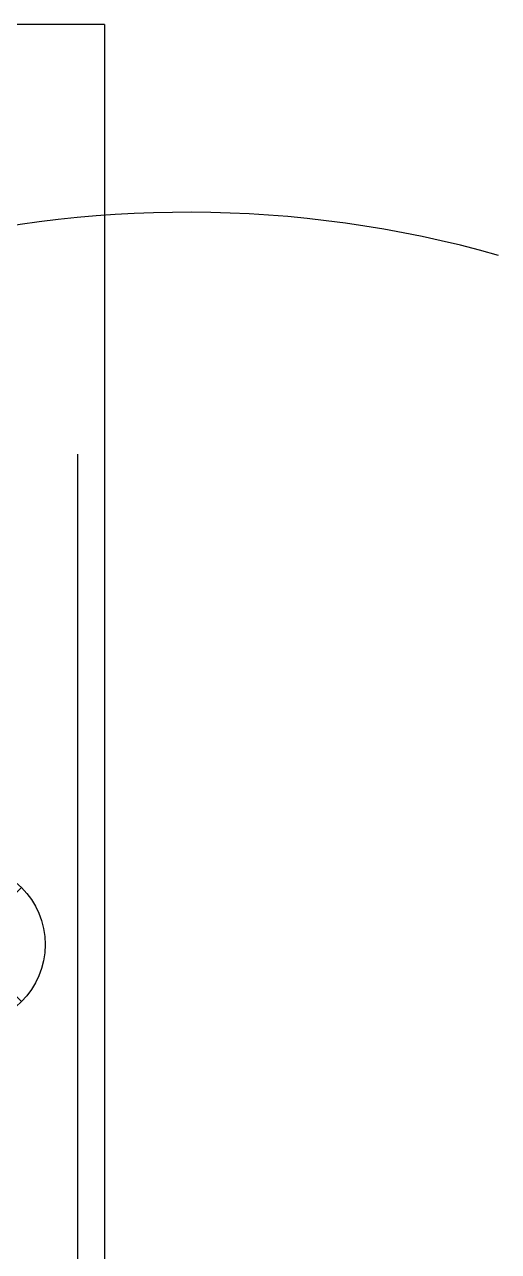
# Model space of a CAD drawing. Header units: millimetres. Extents: x 0 to 887, y -3549 to 0.
# Drawn here: x 369.4 to 457.6, y -466.9 to -238.4 of the extents above; entities that cross this region are included whole.
import ezdxf

# ---------------------------------------------------------------- set-up
doc = ezdxf.new("R2010")
doc.units = ezdxf.units.MM
doc.layers.add('02_(橋尚興華城後壁段)建築外部參考_TEST$0$A_建築', color=8, linetype='Continuous')
doc.layers.add('P_排水_底板_落水頭', color=3, linetype='Continuous')

# ---------------------------------------------------------------- blocks, each defined once
blk = doc.blocks.new('B004')
for p, q in [((-10.61, 10.61), (10.61, -10.61)), ((-10.61, -10.61), (10.61, 10.61))]:
    blk.add_line(p, q)
blk.add_circle((0, 0), 15)

msp = doc.modelspace()

# ---------------------------------------------------------------- linework, layer by layer
at = {"color": 1}
msp.add_arc((399.77, -485.85), 212.49, 74.2007, 136.0565, dxfattribs=at)
at = {"layer": '02_(橋尚興華城後壁段)建築外部參考_TEST$0$A_建築'}
for p, q in [((384.28, -238.39), (336.78, -238.39)), ((384.28, -238.39), (336.78, -238.39)), ((384.28, -238.39), (384.28, -303.39)), ((384.28, -238.39), (384.28, -555.89)), ((379.28, -555.89), (379.28, -318.39)), ((379.28, -555.89), (379.28, -318.39))]:
    msp.add_line(p, q, dxfattribs=at)

# ---------------------------------------------------------------- block references
at = {"layer": 'P_排水_底板_落水頭', "rotation": 180}
msp.add_blockref('B004', (358.22, -409.77), dxfattribs=at)

doc.saveas('drawing.dxf')
